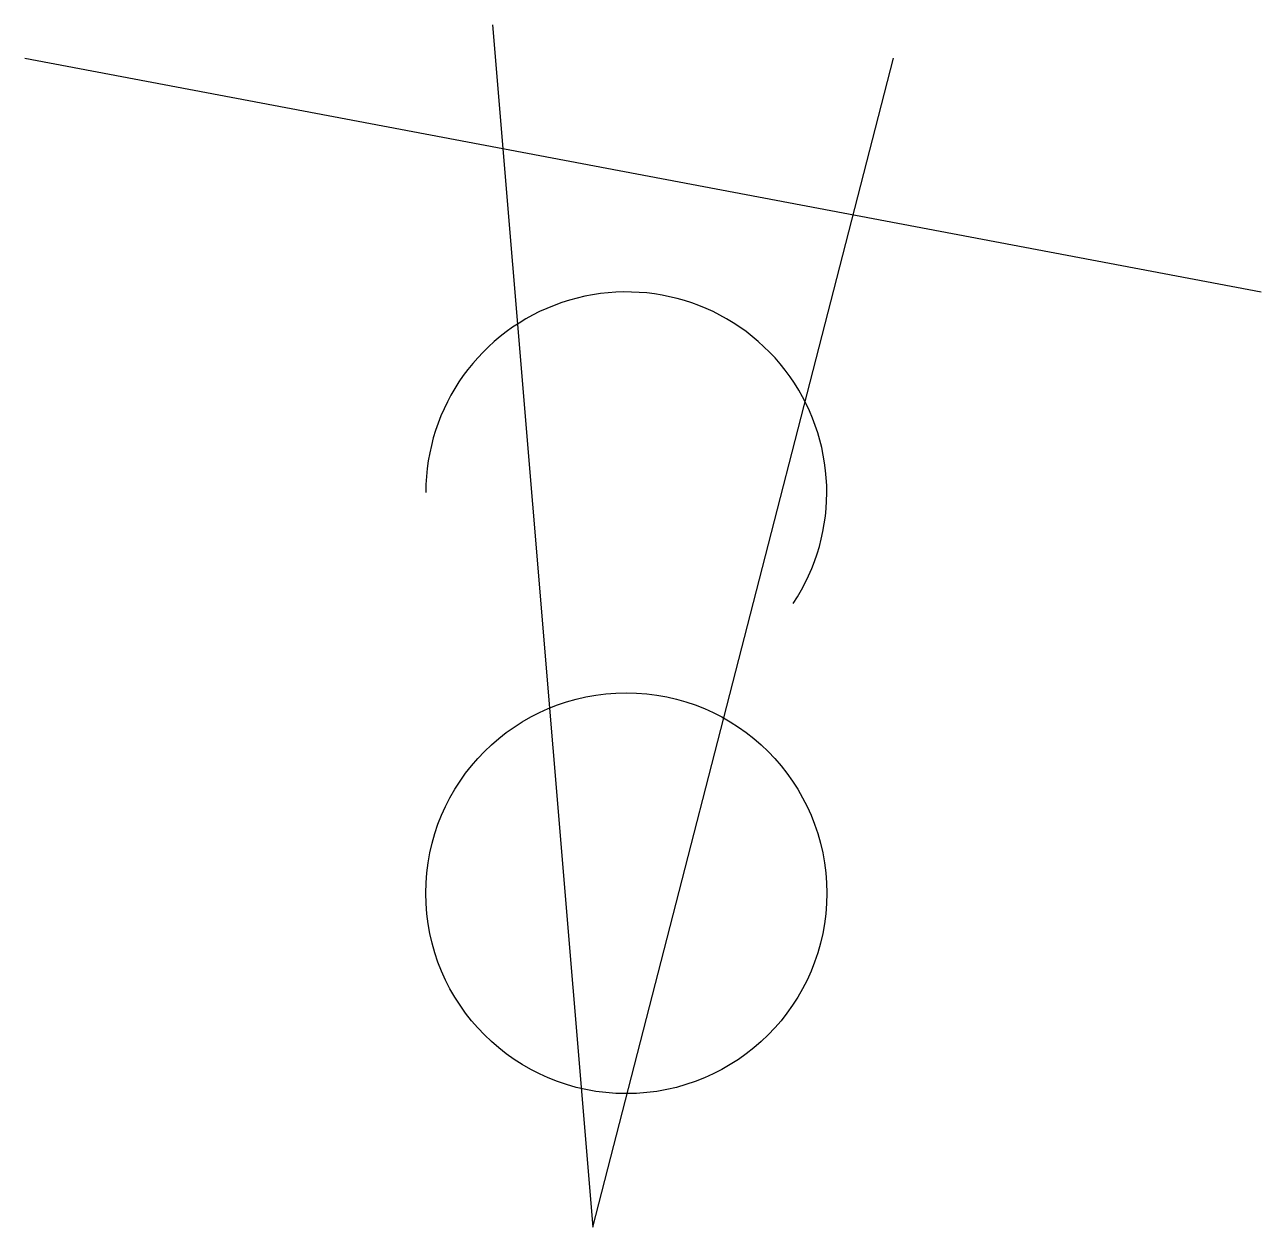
# Model space of a CAD drawing. Header units: millimetres. Extents: x 3 to 40, y -5 to 31.
import ezdxf

# ---------------------------------------------------------------- set-up
doc = ezdxf.new("R2010")
doc.units = ezdxf.units.MM
doc.layers.get('0').update_dxf_attribs({"lineweight": 25, "true_color": 0xffffff})

msp = doc.modelspace()

# ---------------------------------------------------------------- linework, layer by layer
for p, q in [((17, 31), (20, -5)), ((3, 30), (40, 23)), ((20, -5), (29, 30))]:
    msp.add_line(p, q)
msp.add_circle((21, 5), 6)
msp.add_arc((21, 17), 6, 326.3099, 180)

doc.saveas('drawing.dxf')
